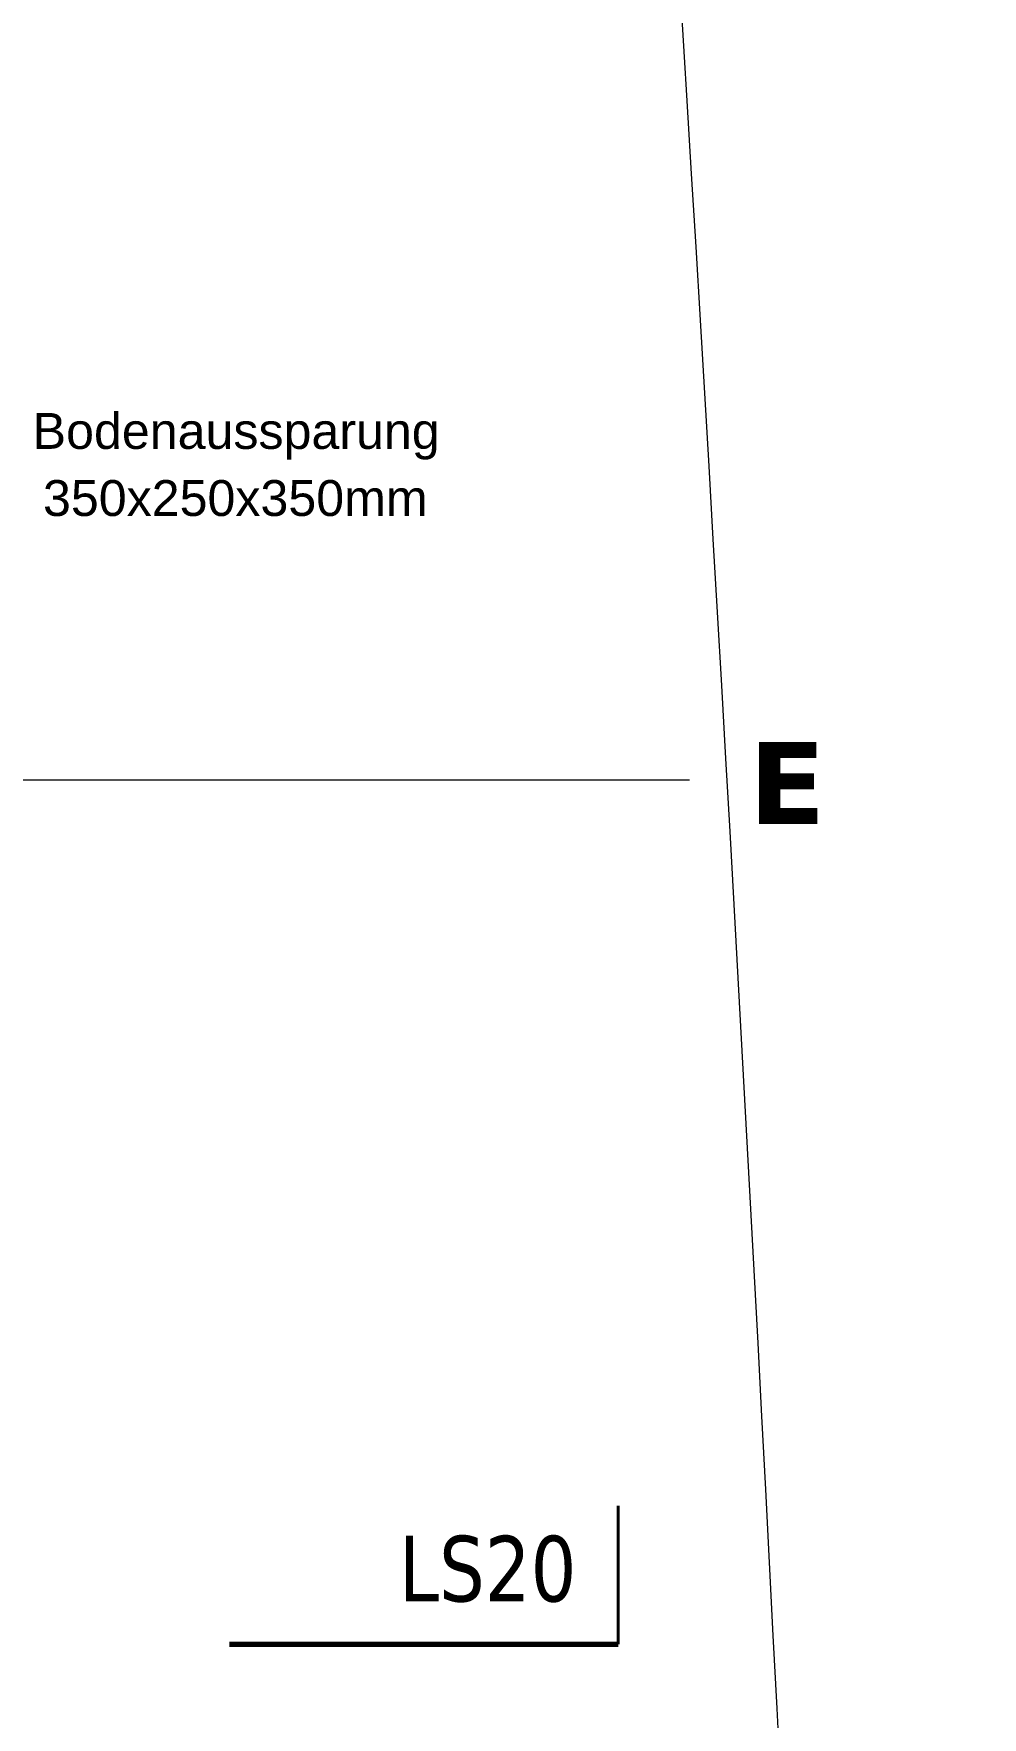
# Model space of a CAD drawing. Extents: x -1907 to 937, y -179 to 966.
# Drawn here: x 261 to 318.8, y 413.2 to 515.8 of the extents above; entities that cross this region are included whole.
import ezdxf
from ezdxf.lldxf.tags import DXFTag

# ---------------------------------------------------------------- set-up
doc = ezdxf.new("R2010")
doc.units = 0
doc.layers.get('0').update_dxf_attribs({"lineweight": 13})
for name, color, linetype, lineweight, true_color in [('A-DETL-____-OTLN', 5, 'Continuous', 9, 0x0000ff), ('EL01_WAN_Röhre Boden Typ', 1, 'Continuous', 13, 0xff0000), ('G-____-____-SYMB', 7, 'Strichpunkt - Weit', 5, 0x008080), ('S-GRID-____-IDEN', 7, 'Continuous', 9, 0x5555aa)]:
    doc.layers.add(name, color=color, linetype=linetype, lineweight=lineweight, true_color=true_color)
doc.layers.add('S-GRID-____-OTLN', color=7, linetype='Continuous', lineweight=5)
doc.styles.get("Standard").update_dxf_attribs({"font": 'arial.ttf'})
tags = doc.linetypes.add('_Rasterlinie_', pattern=[0.375, 0.2, -0.05, 0.075, -0.05]).pattern_tags.tags
tags[10:11] = [DXFTag(74, 4), DXFTag(75, 0), DXFTag(340, '0'), DXFTag(46, 1.0), DXFTag(50, 0.0), DXFTag(44, 0.0), DXFTag(45, 0.0)]
tags[8:9] = [DXFTag(74, 4), DXFTag(75, 0), DXFTag(340, '0'), DXFTag(46, 1.0), DXFTag(50, 0.0), DXFTag(44, 0.0), DXFTag(45, 0.0)]
tags[6:7] = [DXFTag(74, 4), DXFTag(75, 0), DXFTag(340, '0'), DXFTag(46, 1.0), DXFTag(50, 0.0), DXFTag(44, 0.0), DXFTag(45, 0.0)]
tags[4:5] = [DXFTag(74, 4), DXFTag(75, 0), DXFTag(340, '0'), DXFTag(46, 1.0), DXFTag(50, 0.0), DXFTag(44, 0.0), DXFTag(45, 0.0)]
tags = doc.linetypes.add('_Schnittlinie_', pattern=[0.3, 0.15, -0.05, 0.05, -0.05]).pattern_tags.tags
tags[10:11] = [DXFTag(74, 4), DXFTag(75, 0), DXFTag(340, '0'), DXFTag(46, 1.0), DXFTag(50, 0.0), DXFTag(44, 0.0), DXFTag(45, 0.0)]
tags[8:9] = [DXFTag(74, 4), DXFTag(75, 0), DXFTag(340, '0'), DXFTag(46, 1.0), DXFTag(50, 0.0), DXFTag(44, 0.0), DXFTag(45, 0.0)]
tags[6:7] = [DXFTag(74, 4), DXFTag(75, 0), DXFTag(340, '0'), DXFTag(46, 1.0), DXFTag(50, 0.0), DXFTag(44, 0.0), DXFTag(45, 0.0)]
tags[4:5] = [DXFTag(74, 4), DXFTag(75, 0), DXFTag(340, '0'), DXFTag(46, 1.0), DXFTag(50, 0.0), DXFTag(44, 0.0), DXFTag(45, 0.0)]
tags = doc.linetypes.add('_Strichliert - Fein_', pattern=[0.15, 0.1, -0.05]).pattern_tags.tags
tags[6:7] = [DXFTag(74, 4), DXFTag(75, 0), DXFTag(340, '0'), DXFTag(46, 1.0), DXFTag(50, 0.0), DXFTag(44, 0.0), DXFTag(45, 0.0)]
tags[4:5] = [DXFTag(74, 4), DXFTag(75, 0), DXFTag(340, '0'), DXFTag(46, 1.0), DXFTag(50, 0.0), DXFTag(44, 0.0), DXFTag(45, 0.0)]
tags = doc.linetypes.add('Strichpunkt - Weit', pattern=[0.5, 0.2, -0.15, 0, -0.15]).pattern_tags.tags
tags[10:11] = [DXFTag(74, 4), DXFTag(75, 0), DXFTag(340, '0'), DXFTag(46, 1.0), DXFTag(50, 0.0), DXFTag(44, 0.0), DXFTag(45, 0.0)]
tags[8:9] = [DXFTag(74, 4), DXFTag(75, 0), DXFTag(340, '0'), DXFTag(46, 1.0), DXFTag(50, 0.0), DXFTag(44, 0.0), DXFTag(45, 0.0)]
tags[6:7] = [DXFTag(74, 4), DXFTag(75, 0), DXFTag(340, '0'), DXFTag(46, 1.0), DXFTag(50, 0.0), DXFTag(44, 0.0), DXFTag(45, 0.0)]
tags[4:5] = [DXFTag(74, 4), DXFTag(75, 0), DXFTag(340, '0'), DXFTag(46, 1.0), DXFTag(50, 0.0), DXFTag(44, 0.0), DXFTag(45, 0.0)]

# ---------------------------------------------------------------- blocks, each defined once
blk = doc.blocks.new('Referenz-A0UJ2810XE', base_point=(-1920.13, -159.41))
at = {"layer": 'A-DETL-____-OTLN', "color": 0, "linetype": '_Strichliert - Fein_', "ltscale": 0.13}
for centre, major_axis, end_param in [((-9410.42, -82.72), (9711.22, 594.45), 0.039487), ((-9416.34, -80.12), (9735.12, 21.15), 0.05866)]:
    blk.add_ellipse(centre, major_axis=major_axis, ratio=1, start_param=0, end_param=end_param, dxfattribs=at)
at = {"layer": 'G-____-____-SYMB', "color": 0, "linetype": 'Continuous', "lineweight": 40, "ltscale": 0.4}
blk.add_line((296.59, 426.08), (296.59, 417.65), dxfattribs=at)
at = {"layer": 'G-____-____-SYMB', "color": 0, "linetype": '_Schnittlinie_', "lineweight": 70, "ltscale": 0.7}
blk.add_line((272.9, 417.65), (296.59, 417.65), dxfattribs=at)
at = {"layer": 'S-GRID-____-OTLN', "color": 0, "linetype": '_Rasterlinie_', "ltscale": 0.13}
blk.add_line((-944.26, 470.35), (300.93, 470.35), dxfattribs=at)
at = {"layer": 'G-____-____-SYMB', "color": 0, "linetype": 'Continuous', "ltscale": 0.13, "insert": (283.23, 424.26), "char_height": 4, "attachment_point": 1}
blk.add_mtext('{\\W0.8;\\fVerdana;LS20}', dxfattribs=at)
at = {"layer": 'S-GRID-____-IDEN', "color": 0, "linetype": 'Continuous', "lineweight": 5, "ltscale": 0.13, "insert": (304.55, 472.64), "char_height": 5, "attachment_point": 1}
blk.add_mtext('{\\fVerdana|b1|i0;E}', dxfattribs=at)
blk = doc.blocks.new('MText-A0UJ28JCXE', base_point=(260.91, 486.42))
at = {"color": 0, "lineweight": -2, "char_height": 2.1875, "attachment_point": 1}
for s, insert in [('{\\fArial;Bodenaussparung}', (260.91, 492.7)), ('{\\fArial;350x250x350mm}', (261.54, 488.61))]:
    blk.add_mtext(s, dxfattribs=dict(at, insert=insert))

msp = doc.modelspace()

# ---------------------------------------------------------------- block references
at = {"color": 9, "lineweight": 25, "ltscale": 0.25, "true_color": 0xc0c0c0}
msp.add_blockref('Referenz-A0UJ2810XE', (-1920.13, -159.41), dxfattribs=at)
at = {"layer": 'EL01_WAN_Röhre Boden Typ', "color": 1, "linetype": 'Continuous', "ltscale": 1.3, "true_color": 0xff0000}
msp.add_blockref('MText-A0UJ28JCXE', (260.91, 486.42), dxfattribs=at)

doc.saveas('drawing.dxf')
